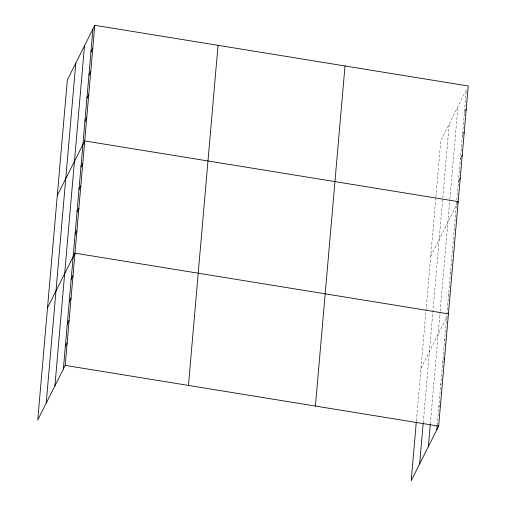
<?xml version="1.0" encoding="UTF-8"?>
<svg xmlns="http://www.w3.org/2000/svg" width="506" height="506" viewBox="0 0 506 506"><rect width="100%" height="100%" fill="white"/><g stroke="black" fill="none" stroke-linecap="round" stroke-linejoin="round"><path stroke-width="0.38" stroke-dasharray="2.53 1.9" d="M416.381 421.1L435.824 197.65M435.894 196.878L440.789 140.605L466.399 89.682L446.912 313.676M423.218 422.871L442.731 198.573M442.801 197.802L449.239 123.799M430.309 424.136L440.075 311.905M440.144 311.127L449.834 199.762M449.897 198.991L457.949 106.488M437.216 425.129L446.842 314.447M464.388 112.806L465.008 111.579M462.376 135.931L462.99 134.71M460.365 159.061L460.979 157.834M458.354 182.185L459.587 179.731M430.726 256.238L457.576 202.862M450.479 272.652L451.099 271.425M448.531 295.099L449.145 293.872M420.96 368.469L447.19 316.32M444.622 339.988L445.236 338.767M442.668 362.435L443.288 361.208M440.713 384.883L441.333 383.656M438.765 407.33L440.302 404.262"/><path stroke-width="0.76" d="M46.204 403.193L75.792 63.098M54.914 385.876L84.502 45.78M63.364 369.07L92.952 28.975M94.799 25.3L67.342 79.904L37.748 419.999L65.211 365.395L94.799 25.3L468.252 86.001L438.658 426.096L411.201 480.7L416.318 421.877M188.447 385.427L218.042 45.331M315.421 406.065L345.01 65.97M419.651 463.894L423.149 423.648M428.361 446.583L430.309 424.136M436.811 429.777L437.146 425.907M90.941 52.105L92.788 48.424M88.929 75.23L90.776 71.555M86.918 98.354L88.765 94.679M84.907 121.484L86.754 117.803M57.279 195.537L84.742 140.934L458.189 201.635L457.576 202.862M80.941 167.056L82.788 163.381M78.987 189.503L80.833 185.822M77.032 211.951L78.885 208.27M75.078 234.392L76.931 230.717M47.513 307.768L74.977 253.164L448.424 313.865M71.175 279.287L73.022 275.612M69.221 301.734L71.074 298.059M67.266 324.182L69.12 320.5M65.318 346.629L67.165 342.948M465.621 110.352L466.235 109.132M463.61 133.483L464.223 132.256M461.598 156.607L462.212 155.38M459.587 179.731L460.201 178.51M443.901 359.987L444.521 358.76M65.211 365.395L438.658 426.096"/></g></svg>
